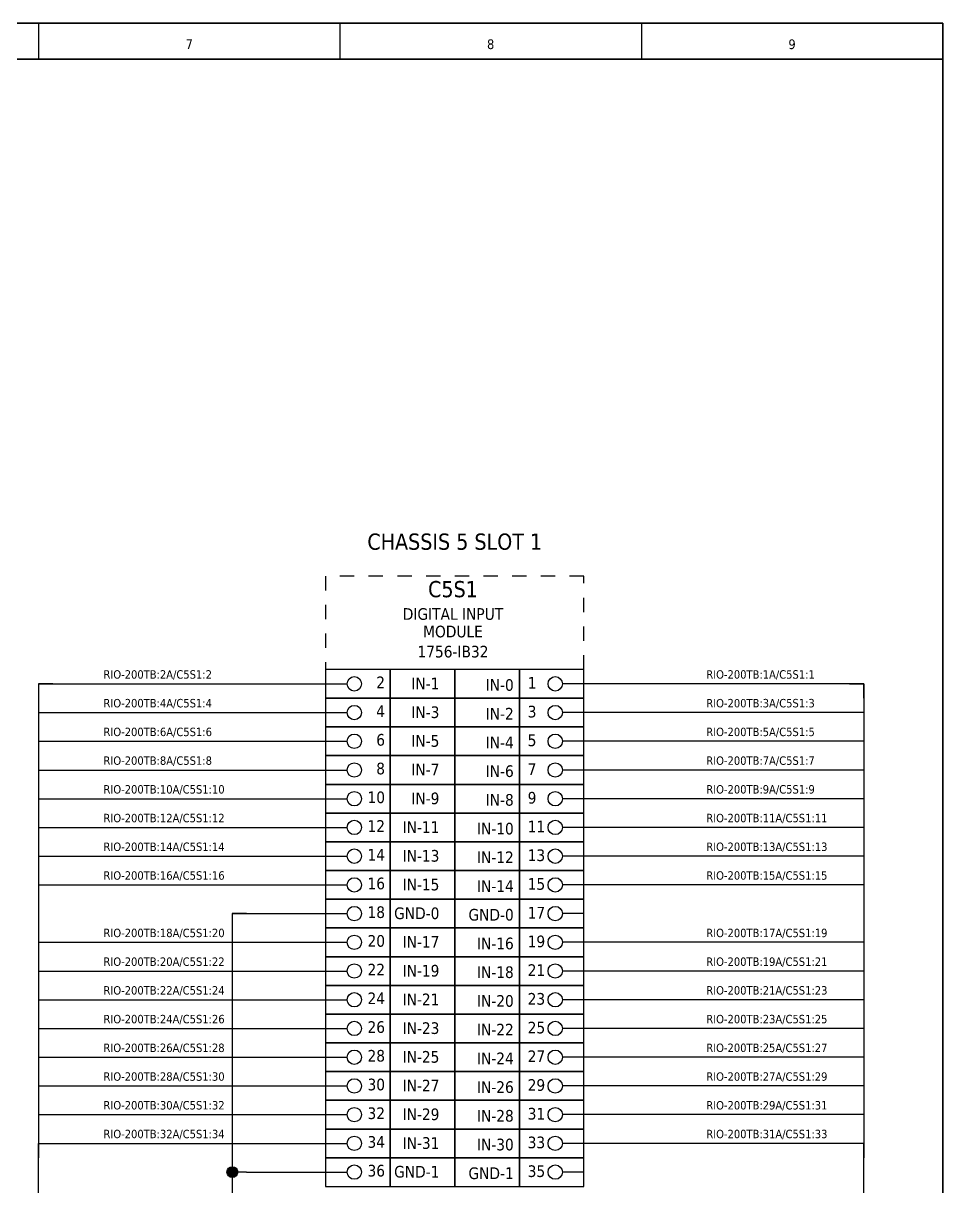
# Model space of a CAD drawing. Header units: millimetres. Extents: x 0 to 1792788, y -13 to 262234.
# Drawn here: x 291.9 to 420, y 135 to 297 of the extents above; entities that cross this region are included whole.
import ezdxf
from ezdxf.enums import TextEntityAlignment as Align

# ---------------------------------------------------------------- set-up
doc = ezdxf.new("R2010")
doc.units = ezdxf.units.MM
doc.linetypes.add('EPL_DASH', pattern=[1, 0.5, -0.5])
for name, color, linetype, lineweight in [('EPLAN108', 5, 'Continuous', 35), ('EPLAN201', 7, 'Continuous', 35), ('EPLAN300', 5, 'Continuous', 25), ('EPLAN303', 6, 'Continuous', 25), ('EPLAN306', 6, 'EPL_DASH', 25), ('EPLAN311', 7, 'Continuous', 25), ('EPLAN317', 7, 'Continuous', 25), ('EPLAN400', 5, 'Continuous', 35), ('EPLAN405', 7, 'Continuous', 25), ('EPLAN429', 251, 'Continuous', 35), ('EPLAN432', 7, 'Continuous', 35), ('EPLAN440', 73, 'Continuous', 35), ('EPLAN451', 7, 'Continuous', 35), ('EPLAN452', 7, 'Continuous', 35), ('EPLAN453', 7, 'Continuous', 35), ('EPLAN500', 7, 'Continuous', 35), ('EPLAN501', 7, 'Continuous', 35), ('EPLAN502', 7, 'Continuous', 35), ('EPLAN503', 7, 'Continuous', 35), ('EPLAN504', 7, 'Continuous', 35)]:
    doc.layers.add(name, color=color, linetype=linetype, lineweight=lineweight)
doc.styles.add('Tahoma', font='')
doc.styles.get('Tahoma').set_extended_font_data('Tahoma')

# ---------------------------------------------------------------- blocks, each defined once
blk = doc.blocks.new('EPLFRAME')
at = {"layer": 'EPLAN201', "linetype": 'Continuous', "lineweight": 25, "ltscale": 4}
for p, q in [((294, 297), (294, 292)), ((336, 297), (336, 292)), ((378, 297), (378, 292))]:
    blk.add_line(p, q, dxfattribs=at)
at = {"layer": 'EPLAN201', "linetype": 'Continuous', "lineweight": 35, "ltscale": 4}
blk.add_line((0, 292), (420, 292), dxfattribs=at)
blk.add_lwpolyline([(0, 0), (420, 0), (420, 297), (0, 297)], close=True, dxfattribs=at)
at = {"layer": 'EPLAN451', "color": 7, "style": 'Tahoma'}
for tag, p, height in [('14_10014', (101, 12), 2.26), ('14_10015', (185, 12), 2.26), ('14_10011', (101, 5), 2.26), ('14_10013', (332, 5), 1.63), ('14_10151', (73, 1), 1.63), ('14_10300', (415, 1), 1.63)]:
    blk.add_attdef(tag, p, '', height=height, dxfattribs=at)
blk.add_attdef('4_25020', text='', height=1.63, dxfattribs=at).set_placement((413, 1), align=Align.RIGHT)
at = {"layer": 'EPLAN452', "color": 7, "style": 'Tahoma'}
for tag, p, height in [('4_11041', (1, 17), 2.26), ('4_11071[1]', (1, 13), 1.63), ('4_11074[1]', (21, 13), 1.63), ('4_11070[1]', (41, 13), 1.63), ('4_11024', (73, 13), 1.63), ('4_20132_1001', (374, 13), 1.63), ('4_11011', (231, 12), 2.26), ('4_11030', (301, 12), 2.26), ('4_11071[2]', (1, 9), 1.63), ('4_11074[2]', (21, 9), 1.63), ('4_11070[2]', (41, 9), 1.63), ('4_11022', (73, 9), 1.63), ('4_20134_1001', (374, 9), 1.63), ('4_11071[3]', (1, 5), 1.63), ('4_11074[3]', (21, 5), 1.63), ('4_11070[3]', (41, 5), 1.63), ('4_11080', (73, 5), 1.63), ('4_11059', (301, 5), 1.63)]:
    blk.add_attdef(tag, p, '', height=height, dxfattribs=at)
for tag, height, p in [('4_11040', 2.26, (419, 17)), ('4_11000', 1.63, (419, 5)), ('4_11085', 1.63, (141, 1)), ('4_11086', 1.63, (183, 1))]:
    blk.add_attdef(tag, text='', height=height, dxfattribs=at).set_placement(p, align=Align.RIGHT)
at = {"layer": 'EPLAN453', "color": 7, "style": 'Tahoma'}
for tag, p in [('53_19005_1', (21, 293)), ('53_19005', (63, 293)), ('53_19005_8', (105, 293)), ('53_19005_6', (147, 293)), ('53_19005_7', (189, 293)), ('53_19005_9', (231, 293)), ('53_19005_3', (273, 293)), ('53_19005_2', (315, 293)), ('53_19005_4', (357, 293)), ('53_19005_5', (399, 293))]:
    blk.add_attdef(tag, text='', height=1.35, dxfattribs=at).set_placement(p, align=Align.BOTTOM_CENTER)
blk = doc.blocks.new('EPLSYM_LibrarySPECIAL_Symbol13_Variant3_Placement1')
at = {"layer": 'EPLAN303', "lineweight": 25, "ltscale": 4}
blk.add_line((4, 0), (1, 0), dxfattribs=at)
blk.add_circle((0, 0), 1, dxfattribs=at)
at = {"layer": 'EPLAN429', "color": 251, "style": 'Tahoma'}
blk.add_attdef('17_20011', text='', height=1.6254, dxfattribs=at).set_placement((-76.87, -0.16254), align=Align.MIDDLE_RIGHT)
at = {"layer": 'EPLAN432', "color": 7, "style": 'Tahoma'}
blk.add_attdef('17_20038', text='', height=1.6254, dxfattribs=at).set_placement((2.3, 1.3), align=Align.BOTTOM_LEFT)
blk = doc.blocks.new('EPLSYM_LibrarySPECIAL_Symbol13_Variant5_Placement1')
at = {"layer": 'EPLAN303', "lineweight": 25, "ltscale": 4}
blk.add_line((-4, 0), (-1, 0), dxfattribs=at)
blk.add_circle((0, 0), 1, dxfattribs=at)
at = {"layer": 'EPLAN429', "color": 251, "style": 'Tahoma'}
blk.add_attdef('17_20011', text='', height=1.6254, dxfattribs=at).set_placement((76.87, -0.16254), align=Align.MIDDLE_RIGHT)
at = {"layer": 'EPLAN432', "color": 7, "style": 'Tahoma'}
blk.add_attdef('17_20038', text='', height=1.6254, dxfattribs=at).set_placement((-2.3, 1.3), align=Align.BOTTOM_RIGHT)
blk = doc.blocks.new('EPLSYM_LibrarySPECIAL_Symbol1_Variant0_Placement1')
at = {"layer": 'EPLAN306', "lineweight": 25, "ltscale": 4}
blk.add_lwpolyline([(0, -85), (36, -85), (36, 0), (0, 0)], close=True, dxfattribs=at)
at = {"layer": 'EPLAN400', "color": 5, "style": 'Tahoma'}
blk.add_attdef('17_20010', text='', height=2.2575, dxfattribs=at).set_placement((-1.5, -0.9515), align=Align.TOP_CENTER)
at = {"layer": 'EPLAN440', "color": 73, "style": 'Tahoma'}
blk.add_attdef('17_20300', text='', height=1.6254, dxfattribs=at).set_placement((-1.5, -4.57508), align=Align.TOP_RIGHT)
at = {"layer": 'EPLAN500', "color": 7, "style": 'Tahoma'}
blk.add_attdef('17_20027', text='', height=1.6254, dxfattribs=at).set_placement((-1.5, -7.43762), align=Align.TOP_CENTER)
at = {"layer": 'EPLAN501', "color": 7, "style": 'Tahoma'}
blk.add_attdef('17_20011', text='', height=1.6254, dxfattribs=at).set_placement((-1.5, -12.67508), align=Align.TOP_CENTER)
at = {"layer": 'EPLAN502', "color": 7, "style": 'Tahoma'}
blk.add_attdef('17_20025', text='', height=1.6254, dxfattribs=at).set_placement((-1.5, -15.37508), align=Align.TOP_RIGHT)
at = {"layer": 'EPLAN503', "color": 7, "style": 'Tahoma'}
blk.add_attdef('17_20024', text='', height=1.6254, dxfattribs=at).set_placement((-1.5, -18.07508), align=Align.TOP_RIGHT)
at = {"layer": 'EPLAN504', "color": 7, "style": 'Tahoma'}
blk.add_attdef('17_20901[1]', text='', height=1.6254, dxfattribs=at).set_placement((-1.5, -9.97508), align=Align.TOP_RIGHT)
blk = doc.blocks.new('EPLSYM_LibrarySPECIAL_Symbol308_Variant0_Placement0')
at = {"layer": 'EPLAN405', "color": 7, "style": 'Tahoma'}
for tag, p in [('17_31011', (1.5, 6.35)), ('17_31002', (1.5, 0.5))]:
    blk.add_attdef(tag, text='', height=1.17, dxfattribs=at).set_placement(p, align=Align.BOTTOM_LEFT)
for tag, p in [('17_31004', (1.5, 4.4)), ('17_31003', (1.5, 2.45))]:
    blk.add_attdef(tag, p, '', height=1.17, dxfattribs=at)

msp = doc.modelspace()

# ---------------------------------------------------------------- hatches: boundary and pattern name
at = {"layer": 'EPLAN311', "linetype": 'Continuous', "lineweight": 25, "ltscale": 4}
h = msp.add_hatch(color=7, dxfattribs=at)
edge = h.paths.add_edge_path(flags=0)
edge.add_arc((321, 137), 0.75, 0, 360)

# ---------------------------------------------------------------- linework, layer by layer
at = {"layer": 'EPLAN300', "lineweight": 25, "ltscale": 4}
for points in [[(334, 203), (343, 203), (343, 207), (334, 207)], [(343, 203), (352, 203), (352, 207), (343, 207)], [(352, 203), (361, 203), (361, 207), (352, 207)], [(361, 203), (370, 203), (370, 207), (361, 207)], [(334, 199), (343, 199), (343, 203), (334, 203)], [(343, 199), (352, 199), (352, 203), (343, 203)], [(352, 199), (361, 199), (361, 203), (352, 203)], [(361, 199), (370, 199), (370, 203), (361, 203)], [(334, 195), (343, 195), (343, 199), (334, 199)], [(343, 195), (352, 195), (352, 199), (343, 199)], [(352, 195), (361, 195), (361, 199), (352, 199)], [(361, 195), (370, 195), (370, 199), (361, 199)], [(334, 191), (343, 191), (343, 195), (334, 195)], [(343, 191), (352, 191), (352, 195), (343, 195)], [(352, 191), (361, 191), (361, 195), (352, 195)], [(361, 191), (370, 191), (370, 195), (361, 195)], [(334, 187), (343, 187), (343, 191), (334, 191)], [(343, 187), (352, 187), (352, 191), (343, 191)], [(352, 187), (361, 187), (361, 191), (352, 191)], [(361, 187), (370, 187), (370, 191), (361, 191)], [(334, 183), (343, 183), (343, 187), (334, 187)], [(343, 183), (352, 183), (352, 187), (343, 187)], [(352, 183), (361, 183), (361, 187), (352, 187)], [(361, 183), (370, 183), (370, 187), (361, 187)], [(334, 179), (343, 179), (343, 183), (334, 183)], [(343, 179), (352, 179), (352, 183), (343, 183)], [(352, 179), (361, 179), (361, 183), (352, 183)], [(361, 179), (370, 179), (370, 183), (361, 183)], [(334, 175), (343, 175), (343, 179), (334, 179)], [(343, 175), (352, 175), (352, 179), (343, 179)], [(352, 175), (361, 175), (361, 179), (352, 179)], [(361, 175), (370, 175), (370, 179), (361, 179)], [(334, 171), (343, 171), (343, 175), (334, 175)], [(343, 171), (352, 171), (352, 175), (343, 175)], [(352, 171), (361, 171), (361, 175), (352, 175)], [(361, 171), (370, 171), (370, 175), (361, 175)], [(334, 167), (343, 167), (343, 171), (334, 171)], [(343, 167), (352, 167), (352, 171), (343, 171)], [(352, 167), (361, 167), (361, 171), (352, 171)], [(361, 167), (370, 167), (370, 171), (361, 171)], [(334, 163), (343, 163), (343, 167), (334, 167)], [(343, 163), (352, 163), (352, 167), (343, 167)], [(352, 163), (361, 163), (361, 167), (352, 167)], [(361, 163), (370, 163), (370, 167), (361, 167)], [(334, 159), (343, 159), (343, 163), (334, 163)], [(343, 159), (352, 159), (352, 163), (343, 163)], [(352, 159), (361, 159), (361, 163), (352, 163)], [(361, 159), (370, 159), (370, 163), (361, 163)], [(334, 155), (343, 155), (343, 159), (334, 159)], [(343, 155), (352, 155), (352, 159), (343, 159)], [(352, 155), (361, 155), (361, 159), (352, 159)], [(361, 155), (370, 155), (370, 159), (361, 159)], [(334, 151), (343, 151), (343, 155), (334, 155)], [(343, 151), (352, 151), (352, 155), (343, 155)], [(352, 151), (361, 151), (361, 155), (352, 155)], [(361, 151), (370, 151), (370, 155), (361, 155)], [(334, 147), (343, 147), (343, 151), (334, 151)], [(343, 147), (352, 147), (352, 151), (343, 151)], [(352, 147), (361, 147), (361, 151), (352, 151)], [(361, 147), (370, 147), (370, 151), (361, 151)], [(334, 143), (343, 143), (343, 147), (334, 147)], [(343, 143), (352, 143), (352, 147), (343, 147)], [(352, 143), (361, 143), (361, 147), (352, 147)], [(361, 143), (370, 143), (370, 147), (361, 147)], [(334, 139), (343, 139), (343, 143), (334, 143)], [(343, 139), (352, 139), (352, 143), (343, 143)], [(352, 139), (361, 139), (361, 143), (352, 143)], [(361, 139), (370, 139), (370, 143), (361, 143)], [(334, 135), (343, 135), (343, 139), (334, 139)], [(343, 135), (352, 135), (352, 139), (343, 139)], [(352, 135), (361, 135), (361, 139), (352, 139)], [(361, 135), (370, 135), (370, 139), (361, 139)]]:
    msp.add_lwpolyline(points, close=True, dxfattribs=at)
at = {"layer": 'EPLAN311', "color": 7, "ltscale": 4}
for p, q in [((294, 205), (336, 205)), ((409, 205), (368, 205)), ((294, 201), (336, 201)), ((409, 201), (368, 201)), ((294, 197), (336, 197)), ((409, 197), (368, 197)), ((294, 193), (336, 193)), ((409, 193), (368, 193)), ((294, 189), (336, 189)), ((409, 189), (368, 189)), ((294, 185), (336, 185)), ((409, 185), (368, 185)), ((294, 181), (336, 181)), ((409, 181), (368, 181)), ((294, 177), (336, 177)), ((409, 177), (368, 177)), ((294, 169), (336, 169)), ((409, 169), (368, 169)), ((294, 165), (336, 165)), ((409, 165), (368, 165)), ((294, 161), (336, 161)), ((409, 161), (368, 161)), ((294, 157), (336, 157)), ((409, 157), (368, 157)), ((294, 153), (336, 153)), ((409, 153), (368, 153)), ((294, 149), (336, 149)), ((409, 149), (368, 149)), ((294, 145), (336, 145)), ((409, 145), (368, 145)), ((294, 141), (336, 141)), ((409, 141), (368, 141))]:
    msp.add_line(p, q, dxfattribs=at)
at = {"layer": 'EPLAN311', "ltscale": 4}
for p, q in [((296, 205), (294, 205)), ((407, 205), (409, 205)), ((294, 201), (296, 201)), ((409, 201), (407, 201)), ((294, 197), (296, 197)), ((409, 197), (407, 197)), ((294, 193), (296, 193)), ((409, 193), (407, 193)), ((294, 189), (296, 189)), ((409, 189), (407, 189)), ((294, 185), (296, 185)), ((409, 185), (407, 185)), ((294, 181), (296, 181)), ((409, 181), (407, 181)), ((294, 177), (296, 177)), ((409, 177), (407, 177)), ((321, 173), (336, 173)), ((321, 173), (321, 137)), ((294, 169), (296, 169)), ((409, 169), (407, 169)), ((294, 165), (296, 165)), ((409, 165), (407, 165)), ((294, 161), (296, 161)), ((409, 161), (407, 161)), ((294, 157), (296, 157)), ((409, 157), (407, 157)), ((294, 153), (296, 153)), ((409, 153), (407, 153)), ((294, 149), (296, 149)), ((409, 149), (407, 149)), ((294, 145), (296, 145)), ((409, 145), (407, 145)), ((294, 141), (296, 141)), ((409, 141), (407, 141)), ((321, 137), (321, 59)), ((323, 137), (336, 137))]:
    msp.add_line(p, q, dxfattribs=at)
at = {"layer": 'EPLAN311', "color": 7, "linetype": 'Continuous', "lineweight": 25, "ltscale": 4}
for p, q in [((323, 173), (321, 173)), ((321, 173), (321, 171)), ((321, 139), (321, 135)), ((323, 137), (321, 137))]:
    msp.add_line(p, q, dxfattribs=at)
msp.add_circle((321, 137), 0.75, dxfattribs=at)
at = {"layer": 'EPLAN317', "lineweight": 25, "ltscale": 4}
for p, q in [((294, 205), (294, 201)), ((294, 205), (294, 203)), ((409, 205), (409, 201)), ((409, 203), (409, 205)), ((294, 203), (294, 199)), ((409, 203), (409, 199)), ((294, 201), (294, 197)), ((409, 201), (409, 197)), ((294, 199), (294, 195)), ((409, 199), (409, 195)), ((294, 197), (294, 193)), ((409, 197), (409, 193)), ((294, 195), (294, 191)), ((409, 195), (409, 191)), ((294, 193), (294, 189)), ((409, 193), (409, 189)), ((294, 191), (294, 187)), ((409, 191), (409, 187)), ((294, 189), (294, 185)), ((409, 189), (409, 185)), ((294, 187), (294, 183)), ((409, 187), (409, 183)), ((294, 185), (294, 181)), ((409, 185), (409, 181)), ((294, 183), (294, 179)), ((409, 183), (409, 179)), ((294, 181), (294, 177)), ((409, 181), (409, 177)), ((294, 179), (294, 175)), ((409, 179), (409, 175)), ((294, 177), (294, 169)), ((409, 177), (409, 169)), ((294, 171), (294, 167)), ((409, 171), (409, 167)), ((294, 169), (294, 165)), ((409, 169), (409, 165)), ((294, 167), (294, 163)), ((409, 167), (409, 163)), ((294, 165), (294, 161)), ((409, 165), (409, 161)), ((294, 163), (294, 159)), ((409, 163), (409, 159)), ((294, 161), (294, 157)), ((409, 161), (409, 157)), ((294, 159), (294, 155)), ((409, 159), (409, 155)), ((294, 157), (294, 153)), ((409, 157), (409, 153)), ((294, 155), (294, 151)), ((409, 155), (409, 151)), ((294, 153), (294, 149)), ((409, 153), (409, 149)), ((294, 151), (294, 147)), ((409, 151), (409, 147)), ((294, 149), (294, 145)), ((409, 149), (409, 145)), ((294, 147), (294, 143)), ((409, 147), (409, 143)), ((294, 145), (294, 141)), ((409, 145), (409, 141)), ((294, 143), (294, 139)), ((409, 143), (409, 139)), ((294, 69), (294, 141)), ((409, 69), (409, 141))]:
    msp.add_line(p, q, dxfattribs=at)

# ---------------------------------------------------------------- block references
ref = msp.add_blockref('EPLFRAME', (0, 0))
ref.add_attrib('53_19005_2', '7', dxfattribs={"layer": 'EPLAN453', "color": 7, "height": 1.35, "style": 'Tahoma'}).set_placement((315, 293), align=Align.BOTTOM_CENTER)
ref.add_attrib('53_19005_4', '8', dxfattribs={"layer": 'EPLAN453', "color": 7, "height": 1.35, "style": 'Tahoma'}).set_placement((357, 293), align=Align.BOTTOM_CENTER)
ref.add_attrib('53_19005_5', '9', dxfattribs={"layer": 'EPLAN453', "color": 7, "height": 1.35, "style": 'Tahoma'}).set_placement((399, 293), align=Align.BOTTOM_CENTER)
ref = msp.add_blockref('EPLSYM_LibrarySPECIAL_Symbol1_Variant0_Placement1', (334, 220))
ref.add_attrib('17_20010', 'C5S1', dxfattribs={"layer": 'EPLAN400', "color": 5, "height": 2.257, "style": 'Tahoma'}).set_placement((351.75, 219.32), align=Align.TOP_CENTER)
ref.add_attrib('17_20027', 'DIGITAL INPUT', dxfattribs={"layer": 'EPLAN500', "color": 7, "height": 1.6254, "style": 'Tahoma'}).set_placement((351.75, 215.54), align=Align.TOP_CENTER)
ref.add_attrib('17_20011', '1756-IB32', dxfattribs={"layer": 'EPLAN501', "color": 7, "height": 1.625, "style": 'Tahoma'}).set_placement((351.75, 210.3), align=Align.TOP_CENTER)
ref.add_attrib('17_20027/1', 'MODULE', dxfattribs={"layer": 'EPLAN500', "color": 7, "height": 1.625, "style": 'Tahoma'}).set_placement((351.75, 213.1), align=Align.TOP_CENTER)
ref = msp.add_blockref('EPLSYM_LibrarySPECIAL_Symbol308_Variant0_Placement0', (303, 205))
ref.add_attrib('17_31011', 'RIO-200TB:2A/C5S1:2', dxfattribs={"layer": 'EPLAN405', "color": 7, "height": 1.1739, "style": 'Tahoma'}).set_placement((303.05, 205.37), align=Align.BOTTOM_LEFT)
ref = msp.add_blockref('EPLSYM_LibrarySPECIAL_Symbol13_Variant5_Placement1', (338, 205))
ref.add_attrib('17_20038', '2', dxfattribs={"layer": 'EPLAN432', "color": 7, "height": 1.63, "style": 'Tahoma'}).set_placement((342.28, 203.9), align=Align.BOTTOM_RIGHT)
ref.add_attrib('17_20011', 'IN-1', dxfattribs={"layer": 'EPLAN429', "color": 251, "height": 1.625, "style": 'Tahoma'}).set_placement((349.86, 205.05), align=Align.MIDDLE_RIGHT)
ref = msp.add_blockref('EPLSYM_LibrarySPECIAL_Symbol13_Variant3_Placement1', (366, 205))
ref.add_attrib('17_20038', '1', dxfattribs={"layer": 'EPLAN432', "color": 7, "height": 1.63, "style": 'Tahoma'}).set_placement((362.16, 203.83), align=Align.BOTTOM_LEFT)
ref.add_attrib('17_20011', 'IN-0', dxfattribs={"layer": 'EPLAN429', "color": 251, "height": 1.625, "style": 'Tahoma'}).set_placement((360.22, 204.84), align=Align.MIDDLE_RIGHT)
ref = msp.add_blockref('EPLSYM_LibrarySPECIAL_Symbol308_Variant0_Placement0', (387, 205))
ref.add_attrib('17_31011', 'RIO-200TB:1A/C5S1:1', dxfattribs={"layer": 'EPLAN405', "color": 7, "height": 1.1739, "style": 'Tahoma'}).set_placement((387.05, 205.37), align=Align.BOTTOM_LEFT)
ref = msp.add_blockref('EPLSYM_LibrarySPECIAL_Symbol308_Variant0_Placement0', (303, 201))
ref.add_attrib('17_31011', 'RIO-200TB:4A/C5S1:4', dxfattribs={"layer": 'EPLAN405', "color": 7, "height": 1.1739, "style": 'Tahoma'}).set_placement((303.05, 201.37), align=Align.BOTTOM_LEFT)
ref = msp.add_blockref('EPLSYM_LibrarySPECIAL_Symbol308_Variant0_Placement0', (387, 201))
ref.add_attrib('17_31011', 'RIO-200TB:3A/C5S1:3', dxfattribs={"layer": 'EPLAN405', "color": 7, "height": 1.1739, "style": 'Tahoma'}).set_placement((387.05, 201.37), align=Align.BOTTOM_LEFT)
ref = msp.add_blockref('EPLSYM_LibrarySPECIAL_Symbol13_Variant5_Placement1', (338, 201))
ref.add_attrib('17_20038', '4', dxfattribs={"layer": 'EPLAN432', "color": 7, "height": 1.63, "style": 'Tahoma'}).set_placement((342.28, 199.9), align=Align.BOTTOM_RIGHT)
ref.add_attrib('17_20011', 'IN-3', dxfattribs={"layer": 'EPLAN429', "color": 251, "height": 1.625, "style": 'Tahoma'}).set_placement((349.86, 201.05), align=Align.MIDDLE_RIGHT)
ref = msp.add_blockref('EPLSYM_LibrarySPECIAL_Symbol13_Variant3_Placement1', (366, 201))
ref.add_attrib('17_20038', '3', dxfattribs={"layer": 'EPLAN432', "color": 7, "height": 1.63, "style": 'Tahoma'}).set_placement((362.16, 199.83), align=Align.BOTTOM_LEFT)
ref.add_attrib('17_20011', 'IN-2', dxfattribs={"layer": 'EPLAN429', "color": 251, "height": 1.625, "style": 'Tahoma'}).set_placement((360.22, 200.84), align=Align.MIDDLE_RIGHT)
ref = msp.add_blockref('EPLSYM_LibrarySPECIAL_Symbol308_Variant0_Placement0', (303, 197))
ref.add_attrib('17_31011', 'RIO-200TB:6A/C5S1:6', dxfattribs={"layer": 'EPLAN405', "color": 7, "height": 1.1739, "style": 'Tahoma'}).set_placement((303.05, 197.37), align=Align.BOTTOM_LEFT)
ref = msp.add_blockref('EPLSYM_LibrarySPECIAL_Symbol13_Variant5_Placement1', (338, 197))
ref.add_attrib('17_20038', '6', dxfattribs={"layer": 'EPLAN432', "color": 7, "height": 1.63, "style": 'Tahoma'}).set_placement((342.28, 195.9), align=Align.BOTTOM_RIGHT)
ref.add_attrib('17_20011', 'IN-5', dxfattribs={"layer": 'EPLAN429', "color": 251, "height": 1.625, "style": 'Tahoma'}).set_placement((349.86, 197.05), align=Align.MIDDLE_RIGHT)
ref = msp.add_blockref('EPLSYM_LibrarySPECIAL_Symbol13_Variant3_Placement1', (366, 197))
ref.add_attrib('17_20038', '5', dxfattribs={"layer": 'EPLAN432', "color": 7, "height": 1.63, "style": 'Tahoma'}).set_placement((362.16, 195.83), align=Align.BOTTOM_LEFT)
ref.add_attrib('17_20011', 'IN-4', dxfattribs={"layer": 'EPLAN429', "color": 251, "height": 1.625, "style": 'Tahoma'}).set_placement((360.22, 196.84), align=Align.MIDDLE_RIGHT)
ref = msp.add_blockref('EPLSYM_LibrarySPECIAL_Symbol308_Variant0_Placement0', (387, 197))
ref.add_attrib('17_31011', 'RIO-200TB:5A/C5S1:5', dxfattribs={"layer": 'EPLAN405', "color": 7, "height": 1.1739, "style": 'Tahoma'}).set_placement((387.05, 197.37), align=Align.BOTTOM_LEFT)
ref = msp.add_blockref('EPLSYM_LibrarySPECIAL_Symbol308_Variant0_Placement0', (303, 193))
ref.add_attrib('17_31011', 'RIO-200TB:8A/C5S1:8', dxfattribs={"layer": 'EPLAN405', "color": 7, "height": 1.1739, "style": 'Tahoma'}).set_placement((303.05, 193.37), align=Align.BOTTOM_LEFT)
ref = msp.add_blockref('EPLSYM_LibrarySPECIAL_Symbol308_Variant0_Placement0', (387, 193))
ref.add_attrib('17_31011', 'RIO-200TB:7A/C5S1:7', dxfattribs={"layer": 'EPLAN405', "color": 7, "height": 1.1739, "style": 'Tahoma'}).set_placement((387.05, 193.37), align=Align.BOTTOM_LEFT)
ref = msp.add_blockref('EPLSYM_LibrarySPECIAL_Symbol13_Variant5_Placement1', (338, 193))
ref.add_attrib('17_20038', '8', dxfattribs={"layer": 'EPLAN432', "color": 7, "height": 1.63, "style": 'Tahoma'}).set_placement((342.28, 191.9), align=Align.BOTTOM_RIGHT)
ref.add_attrib('17_20011', 'IN-7', dxfattribs={"layer": 'EPLAN429', "color": 251, "height": 1.625, "style": 'Tahoma'}).set_placement((349.86, 193.05), align=Align.MIDDLE_RIGHT)
ref = msp.add_blockref('EPLSYM_LibrarySPECIAL_Symbol13_Variant3_Placement1', (366, 193))
ref.add_attrib('17_20038', '7', dxfattribs={"layer": 'EPLAN432', "color": 7, "height": 1.63, "style": 'Tahoma'}).set_placement((362.16, 191.83), align=Align.BOTTOM_LEFT)
ref.add_attrib('17_20011', 'IN-6', dxfattribs={"layer": 'EPLAN429', "color": 251, "height": 1.625, "style": 'Tahoma'}).set_placement((360.22, 192.84), align=Align.MIDDLE_RIGHT)
ref = msp.add_blockref('EPLSYM_LibrarySPECIAL_Symbol308_Variant0_Placement0', (303, 189))
ref.add_attrib('17_31011', 'RIO-200TB:10A/C5S1:10', dxfattribs={"layer": 'EPLAN405', "color": 7, "height": 1.1739, "style": 'Tahoma'}).set_placement((303.05, 189.37), align=Align.BOTTOM_LEFT)
ref = msp.add_blockref('EPLSYM_LibrarySPECIAL_Symbol13_Variant5_Placement1', (338, 189))
ref.add_attrib('17_20038', '10', dxfattribs={"layer": 'EPLAN432', "color": 7, "height": 1.625, "style": 'Tahoma'}).set_placement((342.28, 187.9), align=Align.BOTTOM_RIGHT)
ref.add_attrib('17_20011', 'IN-9', dxfattribs={"layer": 'EPLAN429', "color": 251, "height": 1.625, "style": 'Tahoma'}).set_placement((349.86, 189.05), align=Align.MIDDLE_RIGHT)
ref = msp.add_blockref('EPLSYM_LibrarySPECIAL_Symbol13_Variant3_Placement1', (366, 189))
ref.add_attrib('17_20038', '9', dxfattribs={"layer": 'EPLAN432', "color": 7, "height": 1.63, "style": 'Tahoma'}).set_placement((362.16, 187.83), align=Align.BOTTOM_LEFT)
ref.add_attrib('17_20011', 'IN-8', dxfattribs={"layer": 'EPLAN429', "color": 251, "height": 1.625, "style": 'Tahoma'}).set_placement((360.22, 188.84), align=Align.MIDDLE_RIGHT)
ref = msp.add_blockref('EPLSYM_LibrarySPECIAL_Symbol308_Variant0_Placement0', (387, 189))
ref.add_attrib('17_31011', 'RIO-200TB:9A/C5S1:9', dxfattribs={"layer": 'EPLAN405', "color": 7, "height": 1.1739, "style": 'Tahoma'}).set_placement((387.05, 189.37), align=Align.BOTTOM_LEFT)
ref = msp.add_blockref('EPLSYM_LibrarySPECIAL_Symbol308_Variant0_Placement0', (303, 185))
ref.add_attrib('17_31011', 'RIO-200TB:12A/C5S1:12', dxfattribs={"layer": 'EPLAN405', "color": 7, "height": 1.1739, "style": 'Tahoma'}).set_placement((303.05, 185.37), align=Align.BOTTOM_LEFT)
ref = msp.add_blockref('EPLSYM_LibrarySPECIAL_Symbol308_Variant0_Placement0', (387, 185))
ref.add_attrib('17_31011', 'RIO-200TB:11A/C5S1:11', dxfattribs={"layer": 'EPLAN405', "color": 7, "height": 1.1739, "style": 'Tahoma'}).set_placement((387.05, 185.37), align=Align.BOTTOM_LEFT)
ref = msp.add_blockref('EPLSYM_LibrarySPECIAL_Symbol13_Variant5_Placement1', (338, 185))
ref.add_attrib('17_20038', '12', dxfattribs={"layer": 'EPLAN432', "color": 7, "height": 1.625, "style": 'Tahoma'}).set_placement((342.28, 183.9), align=Align.BOTTOM_RIGHT)
ref.add_attrib('17_20011', 'IN-11', dxfattribs={"layer": 'EPLAN429', "color": 251, "height": 1.625, "style": 'Tahoma'}).set_placement((349.86, 185.05), align=Align.MIDDLE_RIGHT)
ref = msp.add_blockref('EPLSYM_LibrarySPECIAL_Symbol13_Variant3_Placement1', (366, 185))
ref.add_attrib('17_20038', '11', dxfattribs={"layer": 'EPLAN432', "color": 7, "height": 1.625, "style": 'Tahoma'}).set_placement((362.16, 183.83), align=Align.BOTTOM_LEFT)
ref.add_attrib('17_20011', 'IN-10', dxfattribs={"layer": 'EPLAN429', "color": 251, "height": 1.625, "style": 'Tahoma'}).set_placement((360.22, 184.84), align=Align.MIDDLE_RIGHT)
ref = msp.add_blockref('EPLSYM_LibrarySPECIAL_Symbol308_Variant0_Placement0', (303, 181))
ref.add_attrib('17_31011', 'RIO-200TB:14A/C5S1:14', dxfattribs={"layer": 'EPLAN405', "color": 7, "height": 1.1739, "style": 'Tahoma'}).set_placement((303.05, 181.37), align=Align.BOTTOM_LEFT)
ref = msp.add_blockref('EPLSYM_LibrarySPECIAL_Symbol13_Variant5_Placement1', (338, 181))
ref.add_attrib('17_20038', '14', dxfattribs={"layer": 'EPLAN432', "color": 7, "height": 1.625, "style": 'Tahoma'}).set_placement((342.28, 179.9), align=Align.BOTTOM_RIGHT)
ref.add_attrib('17_20011', 'IN-13', dxfattribs={"layer": 'EPLAN429', "color": 251, "height": 1.625, "style": 'Tahoma'}).set_placement((349.86, 181.05), align=Align.MIDDLE_RIGHT)
ref = msp.add_blockref('EPLSYM_LibrarySPECIAL_Symbol13_Variant3_Placement1', (366, 181))
ref.add_attrib('17_20038', '13', dxfattribs={"layer": 'EPLAN432', "color": 7, "height": 1.625, "style": 'Tahoma'}).set_placement((362.16, 179.83), align=Align.BOTTOM_LEFT)
ref.add_attrib('17_20011', 'IN-12', dxfattribs={"layer": 'EPLAN429', "color": 251, "height": 1.625, "style": 'Tahoma'}).set_placement((360.22, 180.84), align=Align.MIDDLE_RIGHT)
ref = msp.add_blockref('EPLSYM_LibrarySPECIAL_Symbol308_Variant0_Placement0', (387, 181))
ref.add_attrib('17_31011', 'RIO-200TB:13A/C5S1:13', dxfattribs={"layer": 'EPLAN405', "color": 7, "height": 1.1739, "style": 'Tahoma'}).set_placement((387.05, 181.37), align=Align.BOTTOM_LEFT)
ref = msp.add_blockref('EPLSYM_LibrarySPECIAL_Symbol308_Variant0_Placement0', (303, 177))
ref.add_attrib('17_31011', 'RIO-200TB:16A/C5S1:16', dxfattribs={"layer": 'EPLAN405', "color": 7, "height": 1.1739, "style": 'Tahoma'}).set_placement((303.05, 177.37), align=Align.BOTTOM_LEFT)
ref = msp.add_blockref('EPLSYM_LibrarySPECIAL_Symbol308_Variant0_Placement0', (387, 177))
ref.add_attrib('17_31011', 'RIO-200TB:15A/C5S1:15', dxfattribs={"layer": 'EPLAN405', "color": 7, "height": 1.1739, "style": 'Tahoma'}).set_placement((387.05, 177.37), align=Align.BOTTOM_LEFT)
ref = msp.add_blockref('EPLSYM_LibrarySPECIAL_Symbol13_Variant5_Placement1', (338, 177))
ref.add_attrib('17_20038', '16', dxfattribs={"layer": 'EPLAN432', "color": 7, "height": 1.625, "style": 'Tahoma'}).set_placement((342.28, 175.9), align=Align.BOTTOM_RIGHT)
ref.add_attrib('17_20011', 'IN-15', dxfattribs={"layer": 'EPLAN429', "color": 251, "height": 1.625, "style": 'Tahoma'}).set_placement((349.86, 177.05), align=Align.MIDDLE_RIGHT)
ref = msp.add_blockref('EPLSYM_LibrarySPECIAL_Symbol13_Variant3_Placement1', (366, 177))
ref.add_attrib('17_20038', '15', dxfattribs={"layer": 'EPLAN432', "color": 7, "height": 1.625, "style": 'Tahoma'}).set_placement((362.16, 175.83), align=Align.BOTTOM_LEFT)
ref.add_attrib('17_20011', 'IN-14', dxfattribs={"layer": 'EPLAN429', "color": 251, "height": 1.625, "style": 'Tahoma'}).set_placement((360.22, 176.84), align=Align.MIDDLE_RIGHT)
ref = msp.add_blockref('EPLSYM_LibrarySPECIAL_Symbol13_Variant5_Placement1', (338, 173))
ref.add_attrib('17_20038', '18', dxfattribs={"layer": 'EPLAN432', "color": 7, "height": 1.625, "style": 'Tahoma'}).set_placement((342.28, 171.9), align=Align.BOTTOM_RIGHT)
ref.add_attrib('17_20011', 'GND-0', dxfattribs={"layer": 'EPLAN429', "color": 251, "height": 1.625, "style": 'Tahoma'}).set_placement((349.86, 173.05), align=Align.MIDDLE_RIGHT)
ref = msp.add_blockref('EPLSYM_LibrarySPECIAL_Symbol13_Variant3_Placement1', (366, 173))
ref.add_attrib('17_20038', '17', dxfattribs={"layer": 'EPLAN432', "color": 7, "height": 1.625, "style": 'Tahoma'}).set_placement((362.16, 171.83), align=Align.BOTTOM_LEFT)
ref.add_attrib('17_20011', 'GND-0', dxfattribs={"layer": 'EPLAN429', "color": 251, "height": 1.625, "style": 'Tahoma'}).set_placement((360.22, 172.84), align=Align.MIDDLE_RIGHT)
ref = msp.add_blockref('EPLSYM_LibrarySPECIAL_Symbol308_Variant0_Placement0', (303, 169))
ref.add_attrib('17_31011', 'RIO-200TB:18A/C5S1:20', dxfattribs={"layer": 'EPLAN405', "color": 7, "height": 1.1739, "style": 'Tahoma'}).set_placement((303.05, 169.37), align=Align.BOTTOM_LEFT)
ref = msp.add_blockref('EPLSYM_LibrarySPECIAL_Symbol308_Variant0_Placement0', (387, 169))
ref.add_attrib('17_31011', 'RIO-200TB:17A/C5S1:19', dxfattribs={"layer": 'EPLAN405', "color": 7, "height": 1.1739, "style": 'Tahoma'}).set_placement((387.05, 169.37), align=Align.BOTTOM_LEFT)
ref = msp.add_blockref('EPLSYM_LibrarySPECIAL_Symbol13_Variant5_Placement1', (338, 169))
ref.add_attrib('17_20038', '20', dxfattribs={"layer": 'EPLAN432', "color": 7, "height": 1.625, "style": 'Tahoma'}).set_placement((342.28, 167.9), align=Align.BOTTOM_RIGHT)
ref.add_attrib('17_20011', 'IN-17', dxfattribs={"layer": 'EPLAN429', "color": 251, "height": 1.625, "style": 'Tahoma'}).set_placement((349.86, 169.05), align=Align.MIDDLE_RIGHT)
ref = msp.add_blockref('EPLSYM_LibrarySPECIAL_Symbol13_Variant3_Placement1', (366, 169))
ref.add_attrib('17_20038', '19', dxfattribs={"layer": 'EPLAN432', "color": 7, "height": 1.625, "style": 'Tahoma'}).set_placement((362.16, 167.83), align=Align.BOTTOM_LEFT)
ref.add_attrib('17_20011', 'IN-16', dxfattribs={"layer": 'EPLAN429', "color": 251, "height": 1.625, "style": 'Tahoma'}).set_placement((360.22, 168.84), align=Align.MIDDLE_RIGHT)
ref = msp.add_blockref('EPLSYM_LibrarySPECIAL_Symbol308_Variant0_Placement0', (303, 165))
ref.add_attrib('17_31011', 'RIO-200TB:20A/C5S1:22', dxfattribs={"layer": 'EPLAN405', "color": 7, "height": 1.1739, "style": 'Tahoma'}).set_placement((303.05, 165.37), align=Align.BOTTOM_LEFT)
ref = msp.add_blockref('EPLSYM_LibrarySPECIAL_Symbol308_Variant0_Placement0', (387, 165))
ref.add_attrib('17_31011', 'RIO-200TB:19A/C5S1:21', dxfattribs={"layer": 'EPLAN405', "color": 7, "height": 1.1739, "style": 'Tahoma'}).set_placement((387.05, 165.37), align=Align.BOTTOM_LEFT)
ref = msp.add_blockref('EPLSYM_LibrarySPECIAL_Symbol13_Variant5_Placement1', (338, 165))
ref.add_attrib('17_20038', '22', dxfattribs={"layer": 'EPLAN432', "color": 7, "height": 1.625, "style": 'Tahoma'}).set_placement((342.28, 163.9), align=Align.BOTTOM_RIGHT)
ref.add_attrib('17_20011', 'IN-19', dxfattribs={"layer": 'EPLAN429', "color": 251, "height": 1.625, "style": 'Tahoma'}).set_placement((349.86, 165.05), align=Align.MIDDLE_RIGHT)
ref = msp.add_blockref('EPLSYM_LibrarySPECIAL_Symbol13_Variant3_Placement1', (366, 165))
ref.add_attrib('17_20038', '21', dxfattribs={"layer": 'EPLAN432', "color": 7, "height": 1.625, "style": 'Tahoma'}).set_placement((362.16, 163.83), align=Align.BOTTOM_LEFT)
ref.add_attrib('17_20011', 'IN-18', dxfattribs={"layer": 'EPLAN429', "color": 251, "height": 1.625, "style": 'Tahoma'}).set_placement((360.22, 164.84), align=Align.MIDDLE_RIGHT)
ref = msp.add_blockref('EPLSYM_LibrarySPECIAL_Symbol308_Variant0_Placement0', (303, 161))
ref.add_attrib('17_31011', 'RIO-200TB:22A/C5S1:24', dxfattribs={"layer": 'EPLAN405', "color": 7, "height": 1.1739, "style": 'Tahoma'}).set_placement((303.05, 161.37), align=Align.BOTTOM_LEFT)
ref = msp.add_blockref('EPLSYM_LibrarySPECIAL_Symbol13_Variant5_Placement1', (338, 161))
ref.add_attrib('17_20038', '24', dxfattribs={"layer": 'EPLAN432', "color": 7, "height": 1.625, "style": 'Tahoma'}).set_placement((342.28, 159.9), align=Align.BOTTOM_RIGHT)
ref.add_attrib('17_20011', 'IN-21', dxfattribs={"layer": 'EPLAN429', "color": 251, "height": 1.625, "style": 'Tahoma'}).set_placement((349.86, 161.05), align=Align.MIDDLE_RIGHT)
ref = msp.add_blockref('EPLSYM_LibrarySPECIAL_Symbol308_Variant0_Placement0', (387, 161))
ref.add_attrib('17_31011', 'RIO-200TB:21A/C5S1:23', dxfattribs={"layer": 'EPLAN405', "color": 7, "height": 1.1739, "style": 'Tahoma'}).set_placement((387.05, 161.37), align=Align.BOTTOM_LEFT)
ref = msp.add_blockref('EPLSYM_LibrarySPECIAL_Symbol13_Variant3_Placement1', (366, 161))
ref.add_attrib('17_20038', '23', dxfattribs={"layer": 'EPLAN432', "color": 7, "height": 1.625, "style": 'Tahoma'}).set_placement((362.16, 159.83), align=Align.BOTTOM_LEFT)
ref.add_attrib('17_20011', 'IN-20', dxfattribs={"layer": 'EPLAN429', "color": 251, "height": 1.625, "style": 'Tahoma'}).set_placement((360.22, 160.84), align=Align.MIDDLE_RIGHT)
ref = msp.add_blockref('EPLSYM_LibrarySPECIAL_Symbol308_Variant0_Placement0', (303, 157))
ref.add_attrib('17_31011', 'RIO-200TB:24A/C5S1:26', dxfattribs={"layer": 'EPLAN405', "color": 7, "height": 1.1739, "style": 'Tahoma'}).set_placement((303.05, 157.37), align=Align.BOTTOM_LEFT)
ref = msp.add_blockref('EPLSYM_LibrarySPECIAL_Symbol308_Variant0_Placement0', (387, 157))
ref.add_attrib('17_31011', 'RIO-200TB:23A/C5S1:25', dxfattribs={"layer": 'EPLAN405', "color": 7, "height": 1.1739, "style": 'Tahoma'}).set_placement((387.05, 157.37), align=Align.BOTTOM_LEFT)
ref = msp.add_blockref('EPLSYM_LibrarySPECIAL_Symbol13_Variant5_Placement1', (338, 157))
ref.add_attrib('17_20038', '26', dxfattribs={"layer": 'EPLAN432', "color": 7, "height": 1.625, "style": 'Tahoma'}).set_placement((342.28, 155.9), align=Align.BOTTOM_RIGHT)
ref.add_attrib('17_20011', 'IN-23', dxfattribs={"layer": 'EPLAN429', "color": 251, "height": 1.625, "style": 'Tahoma'}).set_placement((349.86, 157.05), align=Align.MIDDLE_RIGHT)
ref = msp.add_blockref('EPLSYM_LibrarySPECIAL_Symbol13_Variant3_Placement1', (366, 157))
ref.add_attrib('17_20038', '25', dxfattribs={"layer": 'EPLAN432', "color": 7, "height": 1.625, "style": 'Tahoma'}).set_placement((362.16, 155.83), align=Align.BOTTOM_LEFT)
ref.add_attrib('17_20011', 'IN-22', dxfattribs={"layer": 'EPLAN429', "color": 251, "height": 1.625, "style": 'Tahoma'}).set_placement((360.22, 156.84), align=Align.MIDDLE_RIGHT)
ref = msp.add_blockref('EPLSYM_LibrarySPECIAL_Symbol308_Variant0_Placement0', (303, 153))
ref.add_attrib('17_31011', 'RIO-200TB:26A/C5S1:28', dxfattribs={"layer": 'EPLAN405', "color": 7, "height": 1.1739, "style": 'Tahoma'}).set_placement((303.05, 153.37), align=Align.BOTTOM_LEFT)
ref = msp.add_blockref('EPLSYM_LibrarySPECIAL_Symbol13_Variant5_Placement1', (338, 153))
ref.add_attrib('17_20038', '28', dxfattribs={"layer": 'EPLAN432', "color": 7, "height": 1.625, "style": 'Tahoma'}).set_placement((342.28, 151.9), align=Align.BOTTOM_RIGHT)
ref.add_attrib('17_20011', 'IN-25', dxfattribs={"layer": 'EPLAN429', "color": 251, "height": 1.625, "style": 'Tahoma'}).set_placement((349.86, 153.05), align=Align.MIDDLE_RIGHT)
ref = msp.add_blockref('EPLSYM_LibrarySPECIAL_Symbol13_Variant3_Placement1', (366, 153))
ref.add_attrib('17_20038', '27', dxfattribs={"layer": 'EPLAN432', "color": 7, "height": 1.625, "style": 'Tahoma'}).set_placement((362.16, 151.83), align=Align.BOTTOM_LEFT)
ref.add_attrib('17_20011', 'IN-24', dxfattribs={"layer": 'EPLAN429', "color": 251, "height": 1.625, "style": 'Tahoma'}).set_placement((360.22, 152.84), align=Align.MIDDLE_RIGHT)
ref = msp.add_blockref('EPLSYM_LibrarySPECIAL_Symbol308_Variant0_Placement0', (387, 153))
ref.add_attrib('17_31011', 'RIO-200TB:25A/C5S1:27', dxfattribs={"layer": 'EPLAN405', "color": 7, "height": 1.1739, "style": 'Tahoma'}).set_placement((387.05, 153.37), align=Align.BOTTOM_LEFT)
ref = msp.add_blockref('EPLSYM_LibrarySPECIAL_Symbol308_Variant0_Placement0', (303, 149))
ref.add_attrib('17_31011', 'RIO-200TB:28A/C5S1:30', dxfattribs={"layer": 'EPLAN405', "color": 7, "height": 1.1739, "style": 'Tahoma'}).set_placement((303.05, 149.37), align=Align.BOTTOM_LEFT)
ref = msp.add_blockref('EPLSYM_LibrarySPECIAL_Symbol308_Variant0_Placement0', (387, 149))
ref.add_attrib('17_31011', 'RIO-200TB:27A/C5S1:29', dxfattribs={"layer": 'EPLAN405', "color": 7, "height": 1.1739, "style": 'Tahoma'}).set_placement((387.05, 149.37), align=Align.BOTTOM_LEFT)
ref = msp.add_blockref('EPLSYM_LibrarySPECIAL_Symbol13_Variant5_Placement1', (338, 149))
ref.add_attrib('17_20038', '30', dxfattribs={"layer": 'EPLAN432', "color": 7, "height": 1.625, "style": 'Tahoma'}).set_placement((342.28, 147.9), align=Align.BOTTOM_RIGHT)
ref.add_attrib('17_20011', 'IN-27', dxfattribs={"layer": 'EPLAN429', "color": 251, "height": 1.625, "style": 'Tahoma'}).set_placement((349.86, 149.05), align=Align.MIDDLE_RIGHT)
ref = msp.add_blockref('EPLSYM_LibrarySPECIAL_Symbol13_Variant3_Placement1', (366, 149))
ref.add_attrib('17_20038', '29', dxfattribs={"layer": 'EPLAN432', "color": 7, "height": 1.625, "style": 'Tahoma'}).set_placement((362.16, 147.83), align=Align.BOTTOM_LEFT)
ref.add_attrib('17_20011', 'IN-26', dxfattribs={"layer": 'EPLAN429', "color": 251, "height": 1.625, "style": 'Tahoma'}).set_placement((360.22, 148.84), align=Align.MIDDLE_RIGHT)
ref = msp.add_blockref('EPLSYM_LibrarySPECIAL_Symbol308_Variant0_Placement0', (303, 145))
ref.add_attrib('17_31011', 'RIO-200TB:30A/C5S1:32', dxfattribs={"layer": 'EPLAN405', "color": 7, "height": 1.1739, "style": 'Tahoma'}).set_placement((303.05, 145.37), align=Align.BOTTOM_LEFT)
ref = msp.add_blockref('EPLSYM_LibrarySPECIAL_Symbol13_Variant5_Placement1', (338, 145))
ref.add_attrib('17_20038', '32', dxfattribs={"layer": 'EPLAN432', "color": 7, "height": 1.625, "style": 'Tahoma'}).set_placement((342.28, 143.9), align=Align.BOTTOM_RIGHT)
ref.add_attrib('17_20011', 'IN-29', dxfattribs={"layer": 'EPLAN429', "color": 251, "height": 1.625, "style": 'Tahoma'}).set_placement((349.86, 145.05), align=Align.MIDDLE_RIGHT)
ref = msp.add_blockref('EPLSYM_LibrarySPECIAL_Symbol13_Variant3_Placement1', (366, 145))
ref.add_attrib('17_20038', '31', dxfattribs={"layer": 'EPLAN432', "color": 7, "height": 1.625, "style": 'Tahoma'}).set_placement((362.16, 143.83), align=Align.BOTTOM_LEFT)
ref.add_attrib('17_20011', 'IN-28', dxfattribs={"layer": 'EPLAN429', "color": 251, "height": 1.625, "style": 'Tahoma'}).set_placement((360.22, 144.84), align=Align.MIDDLE_RIGHT)
ref = msp.add_blockref('EPLSYM_LibrarySPECIAL_Symbol308_Variant0_Placement0', (387, 145))
ref.add_attrib('17_31011', 'RIO-200TB:29A/C5S1:31', dxfattribs={"layer": 'EPLAN405', "color": 7, "height": 1.1739, "style": 'Tahoma'}).set_placement((387.05, 145.37), align=Align.BOTTOM_LEFT)
ref = msp.add_blockref('EPLSYM_LibrarySPECIAL_Symbol308_Variant0_Placement0', (303, 141))
ref.add_attrib('17_31011', 'RIO-200TB:32A/C5S1:34', dxfattribs={"layer": 'EPLAN405', "color": 7, "height": 1.1739, "style": 'Tahoma'}).set_placement((303.05, 141.37), align=Align.BOTTOM_LEFT)
ref = msp.add_blockref('EPLSYM_LibrarySPECIAL_Symbol308_Variant0_Placement0', (387, 141))
ref.add_attrib('17_31011', 'RIO-200TB:31A/C5S1:33', dxfattribs={"layer": 'EPLAN405', "color": 7, "height": 1.1739, "style": 'Tahoma'}).set_placement((387.05, 141.37), align=Align.BOTTOM_LEFT)
ref = msp.add_blockref('EPLSYM_LibrarySPECIAL_Symbol13_Variant5_Placement1', (338, 141))
ref.add_attrib('17_20038', '34', dxfattribs={"layer": 'EPLAN432', "color": 7, "height": 1.625, "style": 'Tahoma'}).set_placement((342.28, 139.9), align=Align.BOTTOM_RIGHT)
ref.add_attrib('17_20011', 'IN-31', dxfattribs={"layer": 'EPLAN429', "color": 251, "height": 1.625, "style": 'Tahoma'}).set_placement((349.86, 141.05), align=Align.MIDDLE_RIGHT)
ref = msp.add_blockref('EPLSYM_LibrarySPECIAL_Symbol13_Variant3_Placement1', (366, 141))
ref.add_attrib('17_20038', '33', dxfattribs={"layer": 'EPLAN432', "color": 7, "height": 1.625, "style": 'Tahoma'}).set_placement((362.16, 139.83), align=Align.BOTTOM_LEFT)
ref.add_attrib('17_20011', 'IN-30', dxfattribs={"layer": 'EPLAN429', "color": 251, "height": 1.625, "style": 'Tahoma'}).set_placement((360.22, 140.84), align=Align.MIDDLE_RIGHT)
ref = msp.add_blockref('EPLSYM_LibrarySPECIAL_Symbol13_Variant5_Placement1', (338, 137))
ref.add_attrib('17_20038', '36', dxfattribs={"layer": 'EPLAN432', "color": 7, "height": 1.625, "style": 'Tahoma'}).set_placement((342.28, 135.9), align=Align.BOTTOM_RIGHT)
ref.add_attrib('17_20011', 'GND-1', dxfattribs={"layer": 'EPLAN429', "color": 251, "height": 1.625, "style": 'Tahoma'}).set_placement((349.86, 137.05), align=Align.MIDDLE_RIGHT)
ref = msp.add_blockref('EPLSYM_LibrarySPECIAL_Symbol13_Variant3_Placement1', (366, 137))
ref.add_attrib('17_20038', '35', dxfattribs={"layer": 'EPLAN432', "color": 7, "height": 1.625, "style": 'Tahoma'}).set_placement((362.16, 135.83), align=Align.BOTTOM_LEFT)
ref.add_attrib('17_20011', 'GND-1', dxfattribs={"layer": 'EPLAN429', "color": 251, "height": 1.625, "style": 'Tahoma'}).set_placement((360.22, 136.84), align=Align.MIDDLE_RIGHT)

# ---------------------------------------------------------------- texts
at = {"layer": 'EPLAN108', "color": 5, "style": 'Tahoma'}
msp.add_text('CHASSIS 5 SLOT 1', height=2.2575, dxfattribs=at).set_placement((352, 223), align=Align.BOTTOM_CENTER)

doc.saveas('drawing.dxf')
